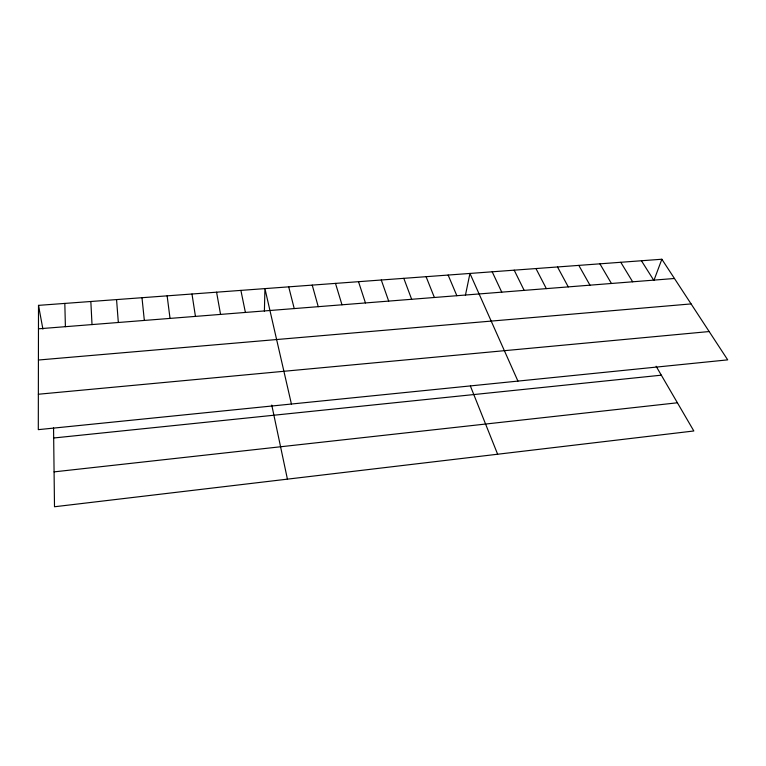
<?xml version="1.0" encoding="UTF-8"?>
<svg xmlns="http://www.w3.org/2000/svg" width="766" height="766" viewBox="0 0 766 766"><rect width="100%" height="100%" fill="white"/><g stroke="black" fill="none" stroke-linecap="round" stroke-linejoin="round"><path stroke-width="1.15" d="M38.501 305.366L38.3 429.649L727.7 359.867L661.862 259.243L38.501 305.366L42.915 329.131M264.394 311.283L264.931 288.619L291.415 404.027M465.402 295.36L469.951 273.443L517.931 381.095M653.915 280.433L661.862 259.243M54.08 471.875L677.403 402.782M53.677 437.999L661.317 375.177M38.357 394.241L709.172 331.544M38.415 360.02L691.095 303.91M38.463 328.815L674.453 278.489M641.429 260.756L653.666 280.136M620.776 262.288L632.659 281.802M599.902 263.83L611.421 283.477M656.117 366.244L693.833 430.98L54.501 506.757L53.553 427.888M578.818 265.39L589.964 285.172M557.504 266.961L568.267 286.896M535.97 268.56L546.34 288.629M514.197 270.168L524.164 290.381M492.193 271.796L501.749 292.152M448.139 275.061L456.852 295.705M470.42 386.102L497.632 454.228M426.088 276.689L434.379 297.486M403.797 278.336L411.658 299.286M381.276 280.002L388.688 301.105M358.507 281.687L365.459 302.943M335.489 283.391L341.981 304.801M312.231 285.115L318.235 306.678M288.705 286.857L294.23 308.574M271.758 405.07L287.413 479.152M240.888 290.391L245.398 312.442M216.577 292.191L220.56 314.405M191.988 294.01L195.445 316.396M167.132 295.848L170.033 318.407M141.988 297.715L144.334 320.437M116.556 299.592L118.328 322.496M90.838 301.498L92.016 324.583M64.823 303.422L65.397 326.689"/></g></svg>
